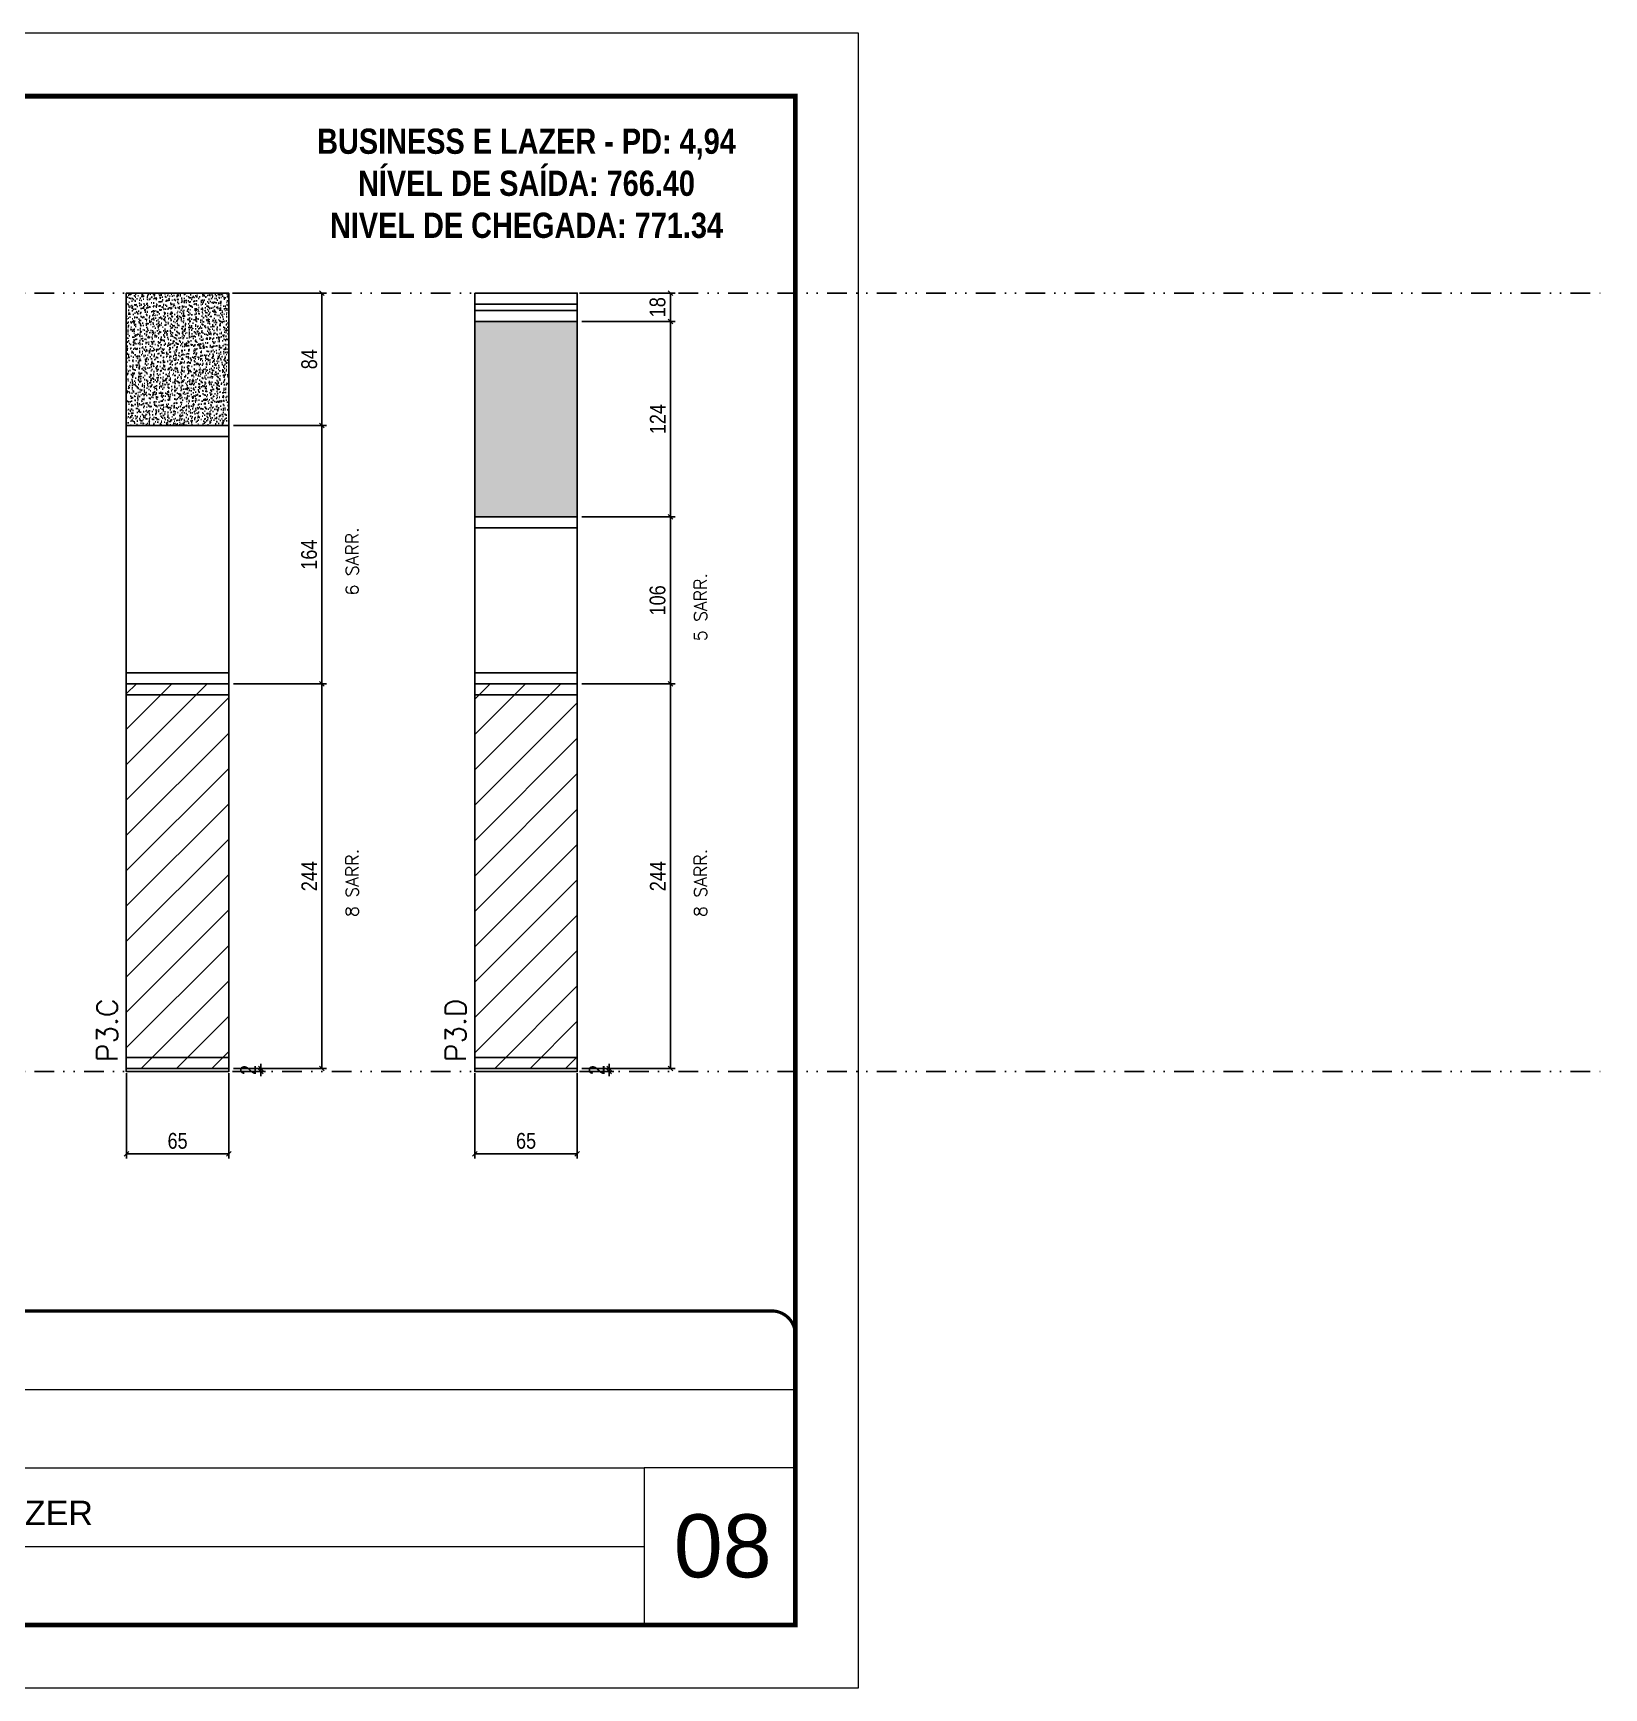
# Model space of a CAD drawing. Extents: x 13379 to 23315, y 867 to 16997.
# Drawn here: x 20116 to 21113, y 14650 to 15700 of the extents above; entities that cross this region are included whole.
import ezdxf

# ---------------------------------------------------------------- set-up
doc = ezdxf.new("R2010")
doc.units = 0
for name, pattern in [('CONTINUO', [0]), ('DASHED', [0.75, 0.5, -0.25]), ('DIVIDE2', [0.625, 0.25, -0.125, 0, -0.125, 0, -0.125])]:
    doc.linetypes.add(name, pattern=pattern)
for name, color, linetype, lineweight in [('CARIMBO', 255, 'Continuous', 9), ('Folhas', 255, 'Continuous', 9), ('Hachura', 251, 'Continuous', 9), ('SARRAFO DE PRESSAO', 251, 'DASHED', 9), ('Texto Seção', 7, 'Continuous', 15)]:
    doc.layers.add(name, color=color, linetype=linetype, lineweight=lineweight)
for name, color, linetype in [('COTA', 241, 'Continuous'), ('NOMENCLATURA', 7, 'Continuous'), ('Nível', 160, 'Continuous'), ('Painéis', 200, 'Continuous'), ('SARR_2.2x7', 40, 'Continuous')]:
    doc.layers.add(name, color=color, linetype=linetype)
doc.styles.add('ARIAL', font='arial.ttf')
doc.styles.add('COTA TECNICA', font='techl___.ttf', dxfattribs={"height": 10})
doc.styles.add('COTA TECNICA-50', font='techl___.ttf', dxfattribs={"height": 10})
doc.styles.add('REGUA-120', font='ROMANS.shx', dxfattribs={"height": 15})
doc.styles.add('ROMANC', font='techb___.ttf', dxfattribs={"height": 2.5})
doc.styles.add('ROMANS', font='romans.shx')
doc.styles.add('Tecnologia', font='')
doc.styles.get('Tecnologia').set_extended_font_data('Forgotten Futurist')
doc.dimstyles.new('COTA PAINEL-50', dxfattribs={"dimtxt": 10, "dimasz": 3, "dimexe": 3, "dimexo": 3, "dimgap": 3, "dimtad": 1, "dimdec": 1, "dimzin": 12, "dimdsep": 46, "dimtxsty": 'COTA TECNICA-50', "dimblk1": 'OBLIQUE', "dimblk2": 'OBLIQUE', "dimsah": 1, "dimcen": 0.9, "dimclrd": 4, "dimclre": 4, "dimclrt": 240, "dimadec": 1, "dimazin": 3, "dimtfac": 1, "dimtdec": 1, "dimtmove": 0, "dimatfit": 3, "dimfxl": 1, "dimtolj": 1, "dimtzin": 12, "dimarcsym": 0})
doc.dimstyles.new('PAINEL', dxfattribs={"dimtxt": 10, "dimasz": 3, "dimexe": 3, "dimexo": 3, "dimgap": 3, "dimtad": 1, "dimdec": 1, "dimzin": 12, "dimdsep": 46, "dimtxsty": 'COTA TECNICA', "dimblk1": 'OBLIQUE', "dimblk2": 'OBLIQUE', "dimsah": 1, "dimcen": 0.9, "dimclrd": 4, "dimclre": 4, "dimclrt": 240, "dimadec": 1, "dimazin": 3, "dimtfac": 1, "dimtdec": 1, "dimtmove": 0, "dimatfit": 3, "dimfxl": 1, "dimtolj": 1, "dimtzin": 12, "dimarcsym": 0})

# ---------------------------------------------------------------- blocks, each defined once
blk = doc.blocks.new('9999999999')
at = {"color": 30, "linetype": 'CONTINUO'}
for p, q in [((98564.6, 34230.2), (98564.6, 34429.4)), ((98564.6, 34379.6), (99584, 34379.6)), ((98564.6, 34329.8), (99488, 34329.8)), ((99584, 34329.8), (99488, 34329.8)), ((99488, 34329.8), (99488, 34230.2)), ((98564.6, 34280), (99488, 34280))]:
    blk.add_line(p, q, dxfattribs=at)
at = {"color": 30, "linetype": 'CONTINUO', "const_width": 2}
blk.add_lwpolyline([(99584, 34230.2), (99584, 34414.4, 0.414214), (99569, 34429.4), (98229, 34429.4, 0.414214), (98214, 34414.4), (98214, 34245.2, 0.414214), (98229, 34230.2), (99584, 34230.2)], format="xyb", dxfattribs=at)
at = {"layer": 'Folhas'}
blk.add_lwpolyline([(98139, 34190.2), (99624, 34190.2), (99624, 35240.2), (98139, 35240.2)], close=True, dxfattribs=at)
at = {"layer": 'Folhas', "color": 30, "const_width": 3}
blk.add_lwpolyline([(98214, 34230.2), (99584, 34230.2), (99584, 35200.2), (98214, 35200.2)], close=True, dxfattribs=at)
at = {"color": 7, "linetype": 'Continuous', "ltscale": 5, "style": 'ARIAL'}
for s, height, p in [('SCHWARTZ', 15.48, (98837.7, 34393.1)), ('GWT', 15.48, (98837.7, 34343.3)), ('BUSINESS CENTER E LAZER', 15.483, (98837.7, 34293.5)), ('NOVA SISTEMAS CONSTRUTIVOS', 11.059, (98263.2, 34267.2)), ('PILARES', 15.48, (98837.7, 34243.7))]:
    blk.add_text(s, height=height, dxfattribs=at).set_placement(p)
at = {"layer": 'Folhas', "color": 7, "style": 'Tecnologia', "width": 1.5}
for s, p in [('CLIENTE:', (98573.7, 34397.2)), ('OBRA:', (98573.7, 34347.3)), ('PAVIMENTO:', (98573.7, 34297.5)), ('PROJETO:', (98573.7, 34247.7))]:
    blk.add_text(s, height=14, dxfattribs=at).set_placement(p)
blk = doc.blocks.new('_Oblique')
at = {"color": 0, "linetype": 'ByBlock', "lineweight": -2}
blk.add_line((-0.5, -0.5), (0.5, 0.5), dxfattribs=at)
blk = doc.blocks.new('*D101')
at = {"layer": 'COTA', "color": 4, "lineweight": -2, "transparency": 16777216}
for p, q in [((20242.9, 15535), (20302, 15535)), ((20299, 15451), (20299, 15535)), ((20242.9, 15451), (20302, 15451))]:
    blk.add_line(p, q, dxfattribs=at)
at = {"layer": 'Defpoints', "color": 0, "transparency": 16777216}
for p in [(20239.9, 15535), (20299, 15535), (20239.9, 15451)]:
    blk.add_point(p, dxfattribs=at)
at = {"layer": 'COTA', "color": 4, "lineweight": -2, "transparency": 16777216, "xscale": 3, "yscale": 3, "zscale": 3}
for p, rotation in [((20299, 15535), 90), ((20299, 15451), 270)]:
    blk.add_blockref('_Oblique', p, dxfattribs=dict(at, rotation=rotation))
at = {"layer": 'COTA', "color": 240, "transparency": 16777216, "insert": (20291, 15493), "char_height": 10, "attachment_point": 5, "rotation": 90, "style": 'COTA TECNICA'}
blk.add_mtext('\\A1;84', dxfattribs=at)
blk = doc.blocks.new('*D102')
at = {"layer": 'COTA', "color": 4, "lineweight": -2, "transparency": 16777216}
for p, q in [((20174.9, 15040), (20174.9, 14985.9)), ((20239.9, 15040), (20239.9, 14985.9)), ((20174.9, 14988.9), (20239.9, 14988.9))]:
    blk.add_line(p, q, dxfattribs=at)
at = {"layer": 'Defpoints', "color": 0, "transparency": 16777216}
for p in [(20174.9, 15043), (20239.9, 15043), (20239.9, 14988.9)]:
    blk.add_point(p, dxfattribs=at)
at = {"layer": 'COTA', "color": 4, "lineweight": -2, "transparency": 16777216, "xscale": 3, "yscale": 3, "zscale": 3, "rotation": 180}
blk.add_blockref('_Oblique', (20174.9, 14988.9), dxfattribs=at)
at = {"layer": 'COTA', "color": 4, "lineweight": -2, "transparency": 16777216, "xscale": 3, "yscale": 3, "zscale": 3}
blk.add_blockref('_Oblique', (20239.9, 14988.9), dxfattribs=at)
at = {"layer": 'COTA', "color": 240, "transparency": 16777216, "insert": (20207.4, 14997), "char_height": 10, "attachment_point": 5, "style": 'COTA TECNICA'}
blk.add_mtext('\\A1;65', dxfattribs=at)
blk = doc.blocks.new('*D103')
at = {"layer": 'COTA', "color": 4, "lineweight": -2, "transparency": 16777216}
for p, q in [((20242.9, 15287), (20302, 15287)), ((20299, 15043), (20299, 15287)), ((20242.9, 15043), (20302, 15043))]:
    blk.add_line(p, q, dxfattribs=at)
at = {"layer": 'Defpoints', "color": 0, "transparency": 16777216}
for p in [(20239.9, 15287), (20299, 15287), (20239.9, 15043)]:
    blk.add_point(p, dxfattribs=at)
at = {"layer": 'COTA', "color": 4, "lineweight": -2, "transparency": 16777216, "xscale": 3, "yscale": 3, "zscale": 3}
for p, rotation in [((20299, 15287), 90), ((20299, 15043), 270)]:
    blk.add_blockref('_Oblique', p, dxfattribs=dict(at, rotation=rotation))
at = {"layer": 'COTA', "color": 240, "transparency": 16777216, "insert": (20291, 15165), "char_height": 10, "attachment_point": 5, "rotation": 90, "style": 'COTA TECNICA'}
blk.add_mtext('\\A1;244', dxfattribs=at)
blk = doc.blocks.new('*D104')
at = {"layer": 'COTA', "color": 4, "lineweight": -2, "transparency": 16777216}
for p, q in [((20242.9, 15451), (20302, 15451)), ((20299, 15287), (20299, 15451)), ((20242.9, 15287), (20302, 15287))]:
    blk.add_line(p, q, dxfattribs=at)
at = {"layer": 'Defpoints', "color": 0, "transparency": 16777216}
for p in [(20239.9, 15451), (20299, 15451), (20239.9, 15287)]:
    blk.add_point(p, dxfattribs=at)
at = {"layer": 'COTA', "color": 4, "lineweight": -2, "transparency": 16777216, "xscale": 3, "yscale": 3, "zscale": 3}
for p, rotation in [((20299, 15451), 90), ((20299, 15287), 270)]:
    blk.add_blockref('_Oblique', p, dxfattribs=dict(at, rotation=rotation))
at = {"layer": 'COTA', "color": 240, "transparency": 16777216, "insert": (20290.9, 15369), "char_height": 10, "attachment_point": 5, "rotation": 90, "style": 'COTA TECNICA'}
blk.add_mtext('\\A1;164', dxfattribs=at)
blk = doc.blocks.new('*D105')
at = {"layer": 'COTA', "color": 4, "lineweight": -2, "transparency": 16777216}
for p, q in [((20242.9, 15043), (20263.2, 15043)), ((20242.9, 15041), (20263.2, 15041)), ((20260.2, 15043), (20260.2, 15046)), ((20260.2, 15041), (20260.2, 15043)), ((20260.2, 15041), (20260.2, 15038))]:
    blk.add_line(p, q, dxfattribs=at)
at = {"layer": 'Defpoints', "color": 0, "transparency": 16777216}
for p in [(20239.9, 15043), (20239.9, 15041), (20260.2, 15043)]:
    blk.add_point(p, dxfattribs=at)
at = {"layer": 'COTA', "color": 4, "lineweight": -2, "transparency": 16777216, "xscale": 3, "yscale": 3, "zscale": 3}
for p, rotation in [((20260.2, 15043), 270), ((20260.2, 15041), 90)]:
    blk.add_blockref('_Oblique', p, dxfattribs=dict(at, rotation=rotation))
at = {"layer": 'COTA', "color": 240, "transparency": 16777216, "insert": (20252.2, 15042), "char_height": 10, "attachment_point": 5, "rotation": 90, "style": 'COTA TECNICA-50'}
blk.add_mtext('\\A1;2', dxfattribs=at)
blk = doc.blocks.new('*D107')
at = {"layer": 'COTA', "color": 4, "lineweight": -2, "transparency": 16777216}
for p, q in [((20464.1, 15517), (20523.2, 15517)), ((20520.2, 15393), (20520.2, 15517)), ((20464.1, 15393), (20523.2, 15393))]:
    blk.add_line(p, q, dxfattribs=at)
at = {"layer": 'Defpoints', "color": 0, "transparency": 16777216}
for p in [(20461.1, 15517), (20520.2, 15517), (20461.1, 15393)]:
    blk.add_point(p, dxfattribs=at)
at = {"layer": 'COTA', "color": 4, "lineweight": -2, "transparency": 16777216, "xscale": 3, "yscale": 3, "zscale": 3}
for p, rotation in [((20520.2, 15517), 90), ((20520.2, 15393), 270)]:
    blk.add_blockref('_Oblique', p, dxfattribs=dict(at, rotation=rotation))
at = {"layer": 'COTA', "color": 240, "transparency": 16777216, "insert": (20512.2, 15455), "char_height": 10, "attachment_point": 5, "rotation": 90, "style": 'COTA TECNICA'}
blk.add_mtext('\\A1;124', dxfattribs=at)
blk = doc.blocks.new('*D108')
at = {"layer": 'COTA', "color": 4, "lineweight": -2, "transparency": 16777216}
for p, q in [((20396.1, 15040), (20396.1, 14985.9)), ((20461.1, 15040), (20461.1, 14985.9)), ((20396.1, 14988.9), (20461.1, 14988.9))]:
    blk.add_line(p, q, dxfattribs=at)
at = {"layer": 'Defpoints', "color": 0, "transparency": 16777216}
for p in [(20396.1, 15043), (20461.1, 15043), (20461.1, 14988.9)]:
    blk.add_point(p, dxfattribs=at)
at = {"layer": 'COTA', "color": 4, "lineweight": -2, "transparency": 16777216, "xscale": 3, "yscale": 3, "zscale": 3, "rotation": 180}
blk.add_blockref('_Oblique', (20396.1, 14988.9), dxfattribs=at)
at = {"layer": 'COTA', "color": 4, "lineweight": -2, "transparency": 16777216, "xscale": 3, "yscale": 3, "zscale": 3}
blk.add_blockref('_Oblique', (20461.1, 14988.9), dxfattribs=at)
at = {"layer": 'COTA', "color": 240, "transparency": 16777216, "insert": (20428.6, 14997), "char_height": 10, "attachment_point": 5, "style": 'COTA TECNICA'}
blk.add_mtext('\\A1;65', dxfattribs=at)
blk = doc.blocks.new('*D109')
at = {"layer": 'COTA', "color": 4, "lineweight": -2, "transparency": 16777216}
for p, q in [((20464.1, 15287), (20523.2, 15287)), ((20520.2, 15043), (20520.2, 15287)), ((20464.1, 15043), (20523.2, 15043))]:
    blk.add_line(p, q, dxfattribs=at)
at = {"layer": 'Defpoints', "color": 0, "transparency": 16777216}
for p in [(20461.1, 15287), (20520.2, 15287), (20461.1, 15043)]:
    blk.add_point(p, dxfattribs=at)
at = {"layer": 'COTA', "color": 4, "lineweight": -2, "transparency": 16777216, "xscale": 3, "yscale": 3, "zscale": 3}
for p, rotation in [((20520.2, 15287), 90), ((20520.2, 15043), 270)]:
    blk.add_blockref('_Oblique', p, dxfattribs=dict(at, rotation=rotation))
at = {"layer": 'COTA', "color": 240, "transparency": 16777216, "insert": (20512.2, 15165), "char_height": 10, "attachment_point": 5, "rotation": 90, "style": 'COTA TECNICA'}
blk.add_mtext('\\A1;244', dxfattribs=at)
blk = doc.blocks.new('*D110')
at = {"layer": 'COTA', "color": 4, "lineweight": -2, "transparency": 16777216}
for p, q in [((20464.1, 15393), (20523.2, 15393)), ((20520.2, 15287), (20520.2, 15393)), ((20464.1, 15287), (20523.2, 15287))]:
    blk.add_line(p, q, dxfattribs=at)
at = {"layer": 'Defpoints', "color": 0, "transparency": 16777216}
for p in [(20461.1, 15393), (20520.2, 15393), (20461.1, 15287)]:
    blk.add_point(p, dxfattribs=at)
at = {"layer": 'COTA', "color": 4, "lineweight": -2, "transparency": 16777216, "xscale": 3, "yscale": 3, "zscale": 3}
for p, rotation in [((20520.2, 15393), 90), ((20520.2, 15287), 270)]:
    blk.add_blockref('_Oblique', p, dxfattribs=dict(at, rotation=rotation))
at = {"layer": 'COTA', "color": 240, "transparency": 16777216, "insert": (20512.1, 15340), "char_height": 10, "attachment_point": 5, "rotation": 90, "style": 'COTA TECNICA'}
blk.add_mtext('\\A1;106', dxfattribs=at)
blk = doc.blocks.new('*D111')
at = {"layer": 'COTA', "color": 4, "lineweight": -2, "transparency": 16777216}
for p, q in [((20464.1, 15043), (20484.4, 15043)), ((20464.1, 15041), (20484.4, 15041)), ((20481.4, 15043), (20481.4, 15046)), ((20481.4, 15041), (20481.4, 15043)), ((20481.4, 15041), (20481.4, 15038))]:
    blk.add_line(p, q, dxfattribs=at)
at = {"layer": 'Defpoints', "color": 0, "transparency": 16777216}
for p in [(20461.1, 15043), (20461.1, 15041), (20481.4, 15043)]:
    blk.add_point(p, dxfattribs=at)
at = {"layer": 'COTA', "color": 4, "lineweight": -2, "transparency": 16777216, "xscale": 3, "yscale": 3, "zscale": 3}
for p, rotation in [((20481.4, 15043), 270), ((20481.4, 15041), 90)]:
    blk.add_blockref('_Oblique', p, dxfattribs=dict(at, rotation=rotation))
at = {"layer": 'COTA', "color": 240, "transparency": 16777216, "insert": (20473.4, 15042), "char_height": 10, "attachment_point": 5, "rotation": 90, "style": 'COTA TECNICA-50'}
blk.add_mtext('\\A1;2', dxfattribs=at)
blk = doc.blocks.new('*D156')
at = {"layer": 'COTA', "color": 4, "lineweight": -2, "transparency": 16777216}
for p, q in [((20464.1, 15535), (20523.2, 15535)), ((20520.2, 15535), (20520.2, 15517)), ((20464.1, 15517), (20523.2, 15517))]:
    blk.add_line(p, q, dxfattribs=at)
at = {"layer": 'Defpoints', "color": 0, "transparency": 16777216}
for p in [(20461.1, 15535), (20461.1, 15517), (20520.2, 15517)]:
    blk.add_point(p, dxfattribs=at)
at = {"layer": 'COTA', "color": 4, "lineweight": -2, "transparency": 16777216, "xscale": 3, "yscale": 3, "zscale": 3}
for p, rotation in [((20520.2, 15535), 90), ((20520.2, 15517), 270)]:
    blk.add_blockref('_Oblique', p, dxfattribs=dict(at, rotation=rotation))
at = {"layer": 'COTA', "color": 240, "transparency": 16777216, "insert": (20512.1, 15526), "char_height": 10, "attachment_point": 5, "rotation": 90, "style": 'COTA TECNICA'}
blk.add_mtext('\\A1;18', dxfattribs=at)

msp = doc.modelspace()

# ---------------------------------------------------------------- hatches: boundary and pattern name
at = {"layer": 'COTA', "linetype": 'ByBlock'}
h = msp.add_hatch(dxfattribs=at)
h.set_pattern_fill('AR-CONC', color=256, scale=0.03)
h.set_pattern_definition([(50, (-114635.0006, -18253.6855), (5.46554007, -0.47817257), [0.5715, -6.2865]), (355, (-114635.0006, -18253.6855), (-1.05730264, 5.73170536), [0.4572, -5.02921753]), (100.4514447, (-114634.545, -18253.7253), (4.40823741, 5.25353256), [0.48570026, -5.34270734]), (46.1842, (-114635.0006, -18252.1615), (8.13237123, -1.26126984), [0.85725, -9.42975]), (96.6355576, (-114634.323, -18252.2666), (7.122124, 7.42278374), [0.7285507, -8.01406824]), (351.184151, (-114635.001, -18252.1615), (7.122124, 7.42278374), [0.685799, -7.54379196]), (21, (-114634.2386, -18252.5425), (4.54843174, -3.06795595), [0.5715, -6.2865]), (326, (-114634.2386, -18252.5425), (1.85406085, 5.52563898), [0.4572, -5.0292]), (71.451445, (-114633.8596, -18252.798), (6.40249258, 2.45768307), [0.48570026, -5.34269813]), (37.5, (-114635.0006, -18253.6855), (0.092658098, 2.536651166), [0, -4.96824, 0, -5.1054, 0, -5.04825]), (7.5, (-114635.0006, -18253.6855), (2.004589875, 3.005417245), [0, -2.91084, 0, -4.85394, 0, -1.92405]), (327.5, (-114636.6999, -18253.6855), (4.067717855, -0.17186232), [0, -1.905, 0, -5.9436, 0, -7.8867]), (317.5, (-114637.462, -18253.6855), (4.44387544, 0.76279473), [0, -2.4765, 0, -3.94716, 0, -5.6007])])
h.paths.add_polyline_path([(20239.86, 15535.03), (20174.86, 15535.03), (20174.86, 15451.03), (20239.86, 15451.03)])
h = msp.add_hatch(dxfattribs=at)
h.set_pattern_fill('AR-CONC', color=256, scale=0.03)
h.set_pattern_definition([(50, (-114413.806, -18306.6855), (5.46554007, -0.47817257), [0.5715, -6.2865]), (355, (-114413.806, -18306.6855), (-1.05730264, 5.73170536), [0.4572, -5.02921753]), (100.4514447, (-114413.3506, -18306.7253), (4.40823741, 5.25353256), [0.48570026, -5.34270734]), (46.1842, (-114413.806, -18305.1615), (8.13237123, -1.26126984), [0.85725, -9.42975]), (96.6355576, (-114413.128, -18305.2666), (7.122124, 7.42278374), [0.7285507, -8.01406824]), (351.184151, (-114413.806, -18305.1615), (7.122124, 7.42278374), [0.685799, -7.54379196]), (21, (-114413.044, -18305.5425), (4.54843174, -3.06795595), [0.5715, -6.2865]), (326, (-114413.044, -18305.5425), (1.85406085, 5.52563898), [0.4572, -5.0292]), (71.451445, (-114412.665, -18305.798), (6.40249258, 2.45768307), [0.48570026, -5.34269813]), (37.5, (-114413.806, -18306.6855), (0.092658098, 2.536651166), [0, -4.96824, 0, -5.1054, 0, -5.04825]), (7.5, (-114413.806, -18306.6855), (2.004589875, 3.005417245), [0, -2.91084, 0, -4.85394, 0, -1.92405]), (327.5, (-114415.5053, -18306.6855), (4.067717855, -0.17186232), [0, -1.905, 0, -5.9436, 0, -7.8867]), (317.5, (-114416.2673, -18306.6855), (4.44387544, 0.76279473), [0, -2.4765, 0, -3.94716, 0, -5.6007])])
h.paths.add_polyline_path([(20461.06, 15517.03), (20396.06, 15517.03), (20396.06, 15393.03), (20461.06, 15393.03)])
at = {"layer": 'Hachura', "linetype": 'ByBlock'}
h = msp.add_hatch(dxfattribs=at)
h.set_pattern_fill('ANSI31', color=256, scale=5)
h.paths.add_polyline_path([(20239.86, 15280.03), (20174.86, 15280.03), (20174.86, 15050.03), (20239.86, 15050.03)])
h.paths.add_polyline_path([(20239.86, 15280.03), (20239.86, 15287.03), (20174.86, 15287.03), (20174.86, 15280.03)])
h.paths.add_polyline_path([(20239.86, 15043.03), (20239.86, 15050.03), (20174.86, 15050.03), (20174.86, 15043.03)])
h = msp.add_hatch(dxfattribs=at)
h.set_pattern_fill('ANSI31', color=256, scale=5)
h.paths.add_polyline_path([(20461.06, 15280.03), (20396.06, 15280.03), (20396.06, 15050.03), (20461.06, 15050.03)])
h.paths.add_polyline_path([(20461.06, 15280.03), (20461.06, 15287.03), (20396.06, 15287.03), (20396.06, 15280.03)])
h.paths.add_polyline_path([(20396.06, 15050.03), (20396.06, 15043.03), (20461.06, 15043.03), (20461.06, 15050.03)])

# ---------------------------------------------------------------- linework, layer by layer
at = {"layer": 'COTA', "linetype": 'ByBlock'}
for points in [[(20174.86, 15451.03), (20239.86, 15451.03), (20239.86, 15535.03), (20174.86, 15535.03)], [(20396.06, 15393.03), (20461.06, 15393.03), (20461.06, 15517.03), (20396.06, 15517.03)]]:
    msp.add_lwpolyline(points, close=True, dxfattribs=at)
at = {"layer": 'Nível', "color": 4, "linetype": 'DIVIDE2', "ltscale": 50}
for p, q in [((16059.5, 15535.03), (21112.79, 15535.03)), ((16059.5, 15041.03), (21112.79, 15041.03))]:
    msp.add_line(p, q, dxfattribs=at)
at = {"layer": 'Painéis'}
for p, q in [((20239.86, 15287.03), (20174.86, 15287.03)), ((20461.06, 15287.03), (20396.06, 15287.03))]:
    msp.add_line(p, q, dxfattribs=at)
for points in [[(20396.06, 15535.03), (20461.06, 15535.03), (20461.06, 15517.03), (20396.06, 15517.03)], [(20174.86, 15043.03), (20239.86, 15043.03), (20239.86, 15451.03), (20174.86, 15451.03)], [(20396.06, 15043.03), (20461.06, 15043.03), (20461.06, 15393.03), (20396.06, 15393.03)], [(20174.86, 15043.03), (20239.86, 15043.03), (20239.86, 15041.03), (20174.86, 15041.03)], [(20396.06, 15043.03), (20461.06, 15043.03), (20461.06, 15041.03), (20396.06, 15041.03)]]:
    msp.add_lwpolyline(points, close=True, dxfattribs=at)
at = {"layer": 'SARR_2.2x7', "linetype": 'ByBlock'}
for p, q in [((20396.06, 15528.03), (20461.06, 15528.03)), ((20396.06, 15524.03), (20461.06, 15524.03)), ((20174.86, 15444.03), (20239.86, 15444.03)), ((20396.06, 15386.03), (20461.06, 15386.03)), ((20174.86, 15294.03), (20239.86, 15294.03)), ((20396.06, 15294.03), (20461.06, 15294.03)), ((20174.86, 15280.03), (20239.86, 15280.03)), ((20396.06, 15280.03), (20461.06, 15280.03)), ((20174.86, 15050.03), (20239.86, 15050.03)), ((20396.06, 15050.03), (20461.06, 15050.03))]:
    msp.add_line(p, q, dxfattribs=at)

# ---------------------------------------------------------------- block references
at = {"layer": 'SARRAFO DE PRESSAO', "color": 6, "linetype": 'ByBlock'}
msp.add_blockref('9999999999', (-78984.48, -19540.26), dxfattribs=at)

# ---------------------------------------------------------------- texts
at = {"layer": 'CARIMBO', "style": 'ARIAL'}
msp.add_text('08', height=40, dxfattribs=at).set_placement((20522.36, 14720.09))
at = {"layer": 'NOMENCLATURA', "color": 2, "insert": (20428.88, 15666.01), "char_height": 16, "attachment_point": 2, "style": 'ROMANC'}
msp.add_mtext_dynamic_manual_height_columns('\\PBUSINESS E LAZER - PD: 4,94\\PNÍVEL DE SAÍDA: 766.40\\PNIVEL DE CHEGADA: 771.34', width=376.0554, gutter_width=1, heights=[0], dxfattribs=at)
at = {"layer": 'Texto Seção', "linetype": 'Continuous', "style": 'ROMANS'}
for s, p in [('6 SARR.', (20322.21, 15343.11)), ('5 SARR.', (20543.41, 15314.11)), ('8 SARR.', (20322.21, 15139.11)), ('8 SARR.', (20543.41, 15139.11))]:
    msp.add_text(s, height=8, rotation=90, dxfattribs=at).set_placement(p)
at = {"layer": 'Texto Seção', "char_height": 13, "width": 285.3299, "attachment_point": 1, "rotation": 90, "style": 'REGUA-120'}
for s, insert in [('P3.C', (20156.19, 15047.17)), ('P3.D', (20377.38, 15047.17))]:
    msp.add_mtext(s, dxfattribs=dict(at, insert=insert))

# ---------------------------------------------------------------- dimensions: what is measured, and where the dimension line sits
at = {"layer": 'COTA'}
for base, p1, p2, picture, middle in [((20299.05, 15535.03), (20239.86, 15451.03), (20239.86, 15535.03), '*D101', (20290.95, 15493.03)), ((20520.24, 15517.03), (20461.06, 15393.03), (20461.06, 15517.03), '*D107', (20512.17, 15455.03)), ((20299.05, 15451.03), (20239.86, 15287.03), (20239.86, 15451.03), '*D104', (20290.94, 15369.03)), ((20520.24, 15393.03), (20461.06, 15287.03), (20461.06, 15393.03), '*D110', (20512.14, 15340.03)), ((20299.05, 15287.03), (20239.86, 15043.03), (20239.86, 15287.03), '*D103', (20290.97, 15165.03)), ((20520.24, 15287.03), (20461.06, 15043.03), (20461.06, 15287.03), '*D109', (20512.17, 15165.03))]:
    dim = msp.add_linear_dim(base=base, p1=p1, p2=p2, angle=90, dimstyle='PAINEL', override={"dimarcsym": 2}, dxfattribs=at)
    dim.commit()
    dim.dimension.update_dxf_attribs({"geometry": picture, "text_midpoint": middle})
dim = msp.add_linear_dim(base=(20520.24, 15517.03), p1=(20461.06, 15535.03), p2=(20461.06, 15517.03), angle=90, dimstyle='PAINEL', dxfattribs=at)
dim.commit()
dim.dimension.update_dxf_attribs({"geometry": '*D156', "text_midpoint": (20512.15, 15526.03)})
for base, p1, p2, picture, middle in [((20239.86, 14988.85), (20174.86, 15043.03), (20239.86, 15043.03), '*D102', (20207.36, 14996.96)), ((20461.06, 14988.85), (20396.06, 15043.03), (20461.06, 15043.03), '*D108', (20428.56, 14996.96))]:
    dim = msp.add_linear_dim(base=base, p1=p1, p2=p2, dimstyle='PAINEL', override={"dimarcsym": 2}, dxfattribs=at)
    dim.commit()
    dim.dimension.update_dxf_attribs({"geometry": picture, "text_midpoint": middle})
for base, p1, p2, picture, middle in [((20260.21, 15043.03), (20239.86, 15041.03), (20239.86, 15043.03), '*D105', (20260.21, 15042.03)), ((20481.41, 15043.03), (20461.06, 15041.03), (20461.06, 15043.03), '*D111', (20481.41, 15042.03))]:
    dim = msp.add_linear_dim(base=base, p1=p1, p2=p2, angle=90, dimstyle='COTA PAINEL-50', dxfattribs=at)
    dim.commit()
    dim.dimension.update_dxf_attribs({"geometry": picture, "text_midpoint": middle, "dimtype": 160})

doc.saveas('drawing.dxf')
